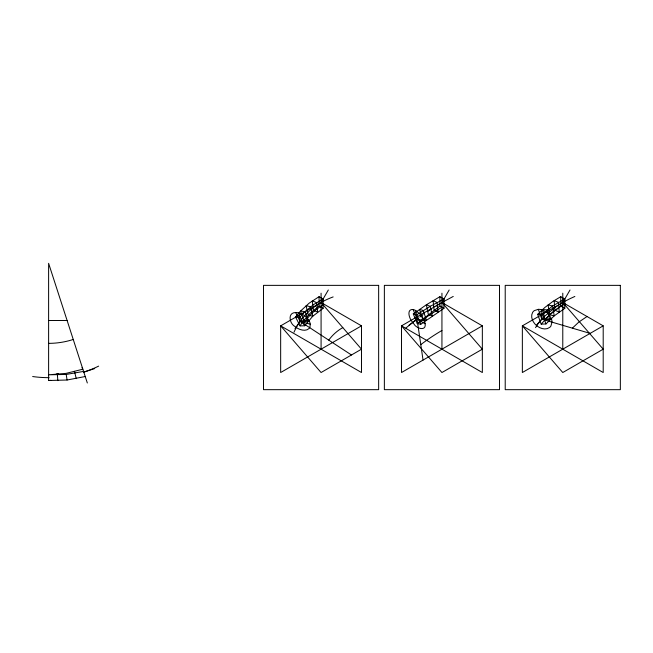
<?xml version="1.0" encoding="UTF-8"?>
<svg xmlns="http://www.w3.org/2000/svg" width="653" height="653" viewBox="0 0 653 653"><rect width="100%" height="100%" fill="white"/><g stroke="black" fill="none" stroke-linecap="round" stroke-linejoin="round"><path stroke-width="0.98" d="M328.312 289.989L321.08 302.51L319.513 303.441A65.569 65.569 0 0 0 300.07 321.374L294.993 328.655M449.158 289.989L441.934 302.51L401.513 325.847L401.513 372.52L482.347 325.847L482.347 372.52L401.513 325.847L441.934 372.52L482.347 349.184L441.934 302.51L482.347 325.847M570.012 289.989L562.78 302.51L560.837 303.661M304.649 325.774L312.771 316.223L323.096 308.347L323.096 299.009L319.056 296.682L309.122 303.188L300.511 311.081A68.826 68.826 0 0 0 295.589 317.056L300.045 325.896L304.649 325.774L300.192 316.925L295.589 317.056M541.174 324.141L549.671 314.762L560.764 306.012L560.764 296.682L552.96 301.392L544.896 307.441L537.688 314.338L541.174 324.141L545.957 323.953L554.226 315.864L564.804 308.347L564.804 299.009L560.764 296.682M300.192 316.925L303.196 313.513A65.055 65.055 0 0 1 305.106 311.571L313.538 304.608L323.096 299.009M544.529 319.946L553.491 311.367L564.804 303.678M536.619 325.023L541.721 319.26M572.363 328.157L578.909 322.002L587.031 316.517M543.574 317.244L541.827 319.146A57.08 57.08 0 0 0 535.542 327.635M543.655 317.154L554.797 307.636A97.517 97.517 0 0 1 560.764 303.71M537.688 314.338L542.472 314.15L552.618 305.996L564.804 299.009M417.218 323.529L439.91 306.012L439.91 296.682L426.319 304.812L413.284 313.938L417.218 323.529L420.81 324.263L443.95 308.347L443.95 299.009L439.91 296.682M405.929 327.986L416.777 319.309M417.708 323.627L429.617 314.917L441.934 307.179M409.056 325.153L417.047 319.105L424.221 320.582A16.57 16.57 0 0 1 424.589 321.578L424.719 321.978A12.244 12.244 0 0 1 425.136 323.774C426.474 331.667 416.173 328.467 413.961 324.002A23.598 23.598 0 0 1 411.831 321.26C409.137 318.24 406.395 308.82 413.112 309.514L417.047 319.105L425.127 323.774M419.822 317.031L420.524 316.517M420.556 316.493L422.034 315.415M422.458 315.113L423.144 314.624M319.056 296.682L319.056 306.012L310.42 312.967L303.319 320.998A59.594 59.594 0 0 0 300.045 325.896M427.593 311.522L428.286 311.057M428.711 310.771L429.821 310.028M413.284 313.938L416.875 314.681L430.67 306.086L443.95 299.009M430.621 309.498L431.306 309.049M436.147 305.971L436.857 305.531M436.89 305.514L438.751 304.38M323.096 304.845L318.354 308.004A56.917 56.917 0 0 0 303.539 323.651M361.501 325.847L321.08 302.51L361.501 349.184L321.08 372.52L280.659 325.847L361.501 372.52L361.501 325.847L280.659 372.52L280.659 325.847L321.08 302.51A76.442 76.442 0 0 1 333.152 296.919M603.201 325.847L562.78 302.51L603.201 349.184L562.78 372.52L522.359 325.847L603.201 372.52L603.201 325.847L522.359 372.52L522.359 325.847L562.78 302.51A114.977 114.977 0 0 1 570.183 298.601L574.86 296.454M441.73 302.625L453.239 296.438M81.878 367.876L82.376 367.688M82.874 369.206L66.026 373.385L48.616 374.798L66.198 374.447L83.584 371.41M83.804 372.104L94.685 368.586M85.233 376.52L67.079 380.013L48.616 380.511L48.616 263.33L87.322 382.976M58.403 373.818L56.24 374.104M541.819 309.824A10.848 10.848 0 0 0 538.341 309.334L534.334 310.608A6.081 6.081 0 0 0 532.595 312.477C530.465 316.264 532.244 320.958 534.929 323.978A15.672 15.672 0 0 0 537.525 326.337C540.872 328.786 545.949 330.165 549.565 327.488A6.065 6.065 0 0 0 550.903 326.051L552.005 322.149A10.17 10.17 0 0 0 551.377 318.778L549.01 314.656A15.623 15.623 0 0 0 545.696 311.661L541.827 309.808L541.827 319.146L590.124 333.397M294.005 332.197A61.847 61.847 0 0 1 300.119 321.407L309.318 321.162L305.93 316.836A17.974 17.974 0 0 0 302.241 314.273L299.074 313.016A11.77 11.77 0 0 0 295.662 312.55C287.328 312.567 289.45 323.529 294.862 326.459A18.031 18.031 0 0 0 297.784 328.435C301.09 330.198 305.857 331.398 308.959 328.598A4.579 4.579 0 0 0 309.914 327.186L310.289 324.198A9.485 9.485 0 0 0 309.302 321.17M50.918 380.364L48.616 380.511M551.393 318.778L541.827 319.146L538.341 309.351M48.616 320.492L67.112 320.492M310.289 324.198L300.119 321.415L295.662 312.567M560.764 306.012L564.804 308.347M439.91 306.012L443.95 308.347M319.056 306.012L323.096 308.347M413.12 309.489A9.273 9.273 0 0 1 415.79 310.624L420.205 314.289A23.598 23.598 0 0 1 422.369 317.097L424.221 320.582M351.469 354.979L300.119 321.415L299.074 313.016M416.875 314.681L420.81 324.263M542.472 314.15L545.957 323.953M74.491 371.345L76.238 378.634M66.198 374.447L67.079 380.013M415.806 310.599L423.046 360.089M57.317 373.965L57.848 380.634M562.78 293.181L562.78 349.184M441.934 293.181L441.934 349.184M321.08 293.181L321.08 349.184M73.25 339.47A80.025 80.025 0 0 1 48.616 343.356M98.652 366.121A114.324 114.324 0 0 1 83.38 372.243M49.065 377.654A114.324 114.324 0 0 1 32.65 376.536M328.753 340.123A43.963 43.963 0 0 1 342.792 327.602M420.793 344.637A204.822 204.822 0 0 1 441.918 330.491M378.65 285.361L263.51 285.361L263.51 389.67L378.65 389.67L378.65 285.361M499.496 285.361L384.364 285.361L384.364 389.67L499.496 389.67L499.496 285.361M620.35 285.361L505.218 285.361L505.218 389.67L620.35 389.67L620.35 285.361M547.271 309.946L542.561 309.481L545.084 319.39L549.793 319.856L547.271 309.946M305.106 311.571L300.511 311.081L303.825 320.321L308.42 320.803L305.106 311.571M552.618 305.996L548.063 304.894L549.671 314.762L554.226 315.864L552.618 305.996M310.599 306.779L306.094 305.669L308.273 315.113L312.771 316.223L310.599 306.779M423.332 310.51L419.553 309.383L422.556 319.023L426.336 320.141L423.332 310.51M430.245 306.33L426.319 304.812L428.344 314.428L432.27 315.946L430.245 306.33M558.478 302.347L554.144 300.617L554.903 310.289L559.237 312.02L558.478 302.347M316.615 302.584L312.297 300.853L313.358 310.33L317.668 312.061L316.615 302.584M437.086 302.519L433.07 300.592L434.09 310.11L438.106 312.036L437.086 302.519"/></g></svg>
